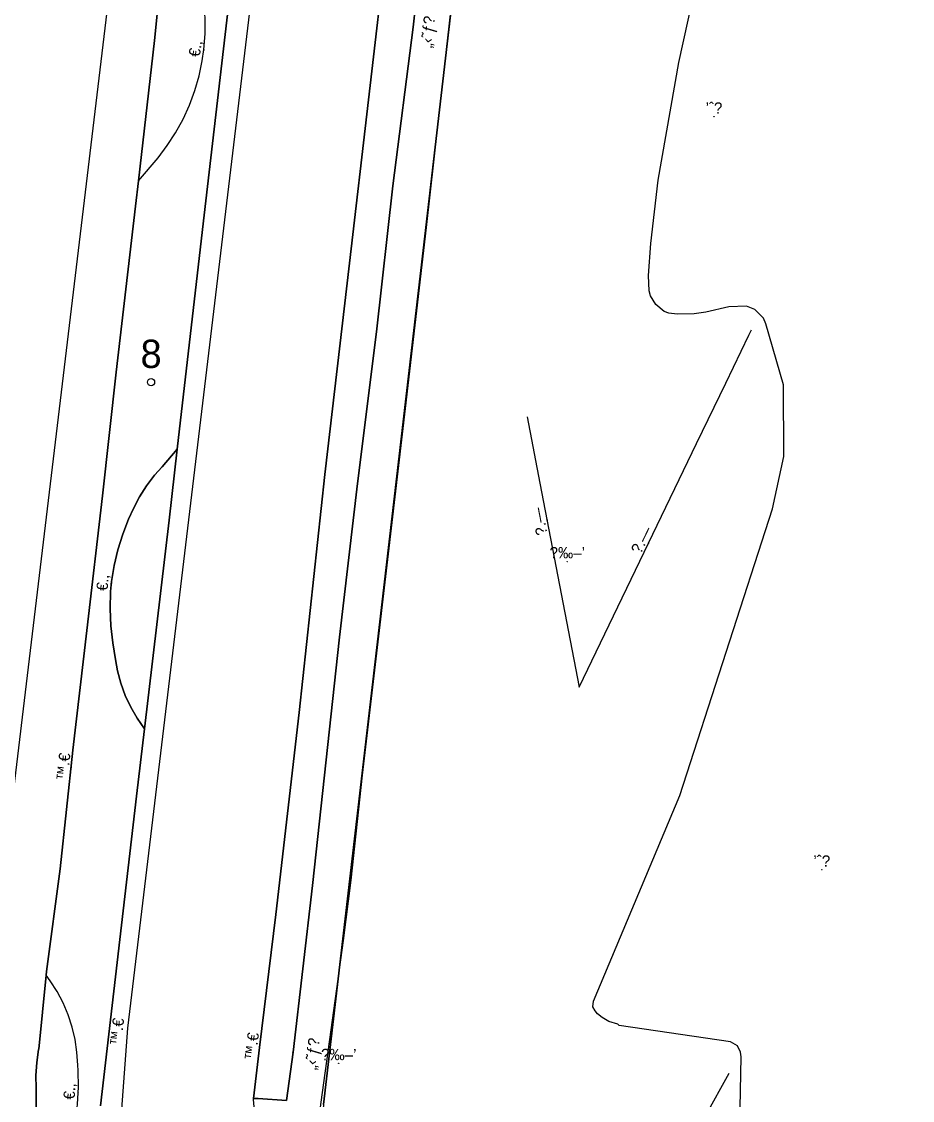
# Model space of a CAD drawing. Header units: metres. Extents: x 218299 to 220222, y 572714 to 574340.
# Drawn here: x 218686.5 to 218749.3, y 573265.2 to 573341.3 of the extents above; entities that cross this region are included whole.
import ezdxf
from ezdxf.enums import TextEntityAlignment as Align

# ---------------------------------------------------------------- set-up
doc = ezdxf.new("R2010")
doc.units = ezdxf.units.M
doc.header["$MEASUREMENT"] = 0
for name, color, linetype in [('1601', 44, 'LANDBORDER'), ('1602', 44, 'Continuous'), ('1603', 44, 'Continuous'), ('A_POINTS', 2, 'Continuous'), ('M2401', 7, 'Continuous'), ('M2404', 7, 'Continuous'), ('M2408', 253, 'Continuous'), ('M2420', 253, 'Continuous'), ('M2602', 253, 'Continuous'), ('M2605', 253, 'Continuous'), ('M2802', 253, 'Continuous'), ('M2804', 253, 'Continuous'), ('M2805', 253, 'Continuous'), ('M2809', 253, 'Continuous')]:
    doc.layers.add(name, color=color, linetype=linetype)
doc.styles.add('HEBTXT', font='HEBTXT')
doc.styles.add('MAVAT_HEBTXT', font='HEBTXT')
doc.linetypes.add('LANDBORDER', pattern='A,6.25,[208,elecad.shx,S=0.02,R=0,X=-0.6,Y=0],12.5,[208,elecad.shx,S=0.02,R=180,X=0.6,Y=0],6.25', length=25)

# ---------------------------------------------------------------- blocks, each defined once
blk = doc.blocks.new('1603')
at = {"layer": 'A_POINTS'}
blk.add_circle((0, 0), 0.25, dxfattribs=at)
at = {"color": 0, "style": 'HEBTXT'}
blk.add_attdef('PARCEL_NUM', text='', height=2, dxfattribs=at).set_placement((0, 1), align=Align.CENTER)
at = {"color": 0, "style": 'HEBTXT', "flags": 1}
blk.add_attdef('LOT_NUM', text='', height=2, dxfattribs=at).set_placement((0, -2.5), align=Align.CENTER)
blk = doc.blocks.new('M2404')
blk.add_circle((0, 0), 0.025)
at = {"style": 'MAVAT_HEBTXT'}
blk.add_attdef('NAME', text='', height=0.8, dxfattribs=at).set_placement((0, 1.59), align=Align.MIDDLE)
blk = doc.blocks.new('M2408')
blk.add_circle((0, 0), 0.025)
at = {"style": 'MAVAT_HEBTXT'}
blk.add_attdef('NAME', text='', height=0.8, dxfattribs=at).set_placement((0, 1.59), align=Align.MIDDLE)
blk = doc.blocks.new('M2804')
blk.add_circle((0, 0), 0.025)
at = {"style": 'MAVAT_HEBTXT'}
blk.add_attdef('NAME', text='', height=0.8, dxfattribs=at).set_placement((0, 1.59), align=Align.MIDDLE)
blk = doc.blocks.new('M2805')
blk.add_circle((0, 0), 0.025)
at = {"style": 'MAVAT_HEBTXT'}
blk.add_attdef('NAME', text='', height=0.8, dxfattribs=at).set_placement((0, 1.59), align=Align.MIDDLE)
blk = doc.blocks.new('M2602')
blk.add_circle((0, 0), 0.025)
at = {"style": 'MAVAT_HEBTXT'}
blk.add_attdef('NAME', text='', height=0.8, dxfattribs=at).set_placement((0, 1.59), align=Align.MIDDLE)
blk = doc.blocks.new('M2605')
blk.add_circle((0, 0), 0.025)
at = {"style": 'MAVAT_HEBTXT'}
blk.add_attdef('NAME', text='', height=0.8, dxfattribs=at).set_placement((0, 1.59), align=Align.MIDDLE)
blk = doc.blocks.new('111')
at = {"layer": 'M2401'}
for points in [[(218701.559, 573346.498, 566.107), (218699.246, 573326.657, 565.027), (218697.467, 573311.16, 564.483), (218696.893, 573306.161, 564.307), (218695.158, 573291.428, 563.536), (218694.598, 573286.674, 563.287), (218692.062, 573264.84, 562.207)], [(218687.557, 573262.851, 562.177), (218687.531, 573266.076, 562.297), (218687.507, 573266.989, 562.373), (218687.562, 573267.902, 562.433), (218687.694, 573268.808, 562.476), (218687.7, 573268.84, 562.477), (218688.232, 573274.051, 562.649), (218688.258, 573274.312, 562.657), (218689.214, 573281.551, 562.987), (218690.118, 573289.923, 563.317), (218691.101, 573298.37, 563.707), (218692.197, 573307.867, 564.307), (218693.167, 573316.595, 564.607), (218694.529, 573328.29, 565.162), (218694.734, 573330.097, 565.259), (218695.861, 573339.984, 565.791), (218696.069, 573341.837, 565.897)], [(218712.308, 573347.35, 566.013), (218709.635, 573324.273, 564.843), (218707.891, 573309.364, 564.213), (218706.069, 573292.581, 563.313), (218704.427, 573278.335, 562.683), (218703.275, 573268.966, 562.233), (218702.842, 573265.369, 562.085), (218702.837, 573265.321, 562.083), (218702.839, 573265.295, 562.082), (218703.192, 573261.504, 561.903)]]:
    blk.add_polyline3d(points, dxfattribs=at)
at = {"layer": 'M2404'}
for points in [[(218696.069, 573341.837, 565.897), (218695.861, 573339.984, 565.791), (218694.734, 573330.097, 565.259), (218694.529, 573328.29, 565.162), (218693.167, 573316.595, 564.607), (218692.197, 573307.867, 564.307), (218691.101, 573298.37, 563.707), (218690.118, 573289.923, 563.317), (218689.214, 573281.551, 562.987), (218688.258, 573274.312, 562.657), (218688.232, 573274.051, 562.649), (218687.7, 573268.84, 562.477), (218687.694, 573268.808, 562.476), (218687.562, 573267.902, 562.433), (218687.507, 573266.989, 562.373), (218687.531, 573266.076, 562.297), (218687.557, 573262.851, 562.177)], [(218692.062, 573264.84, 562.207), (218694.598, 573286.674, 563.287), (218695.158, 573291.428, 563.536), (218696.893, 573306.161, 564.307), (218697.467, 573311.16, 564.483), (218699.246, 573326.657, 565.027), (218701.559, 573346.498, 566.107)], [(218712.308, 573347.35, 566.013), (218709.635, 573324.273, 564.843), (218707.891, 573309.364, 564.213), (218706.069, 573292.581, 563.313), (218704.427, 573278.335, 562.683), (218703.275, 573268.966, 562.233), (218702.842, 573265.369, 562.085), (218702.837, 573265.321, 562.083), (218702.839, 573265.295, 562.082), (218703.192, 573261.504, 561.903)]]:
    blk.add_polyline3d(points, dxfattribs=at)
at = {"layer": 'M2408'}
for points in [[(218702.842, 573265.369, 562.085), (218703.174, 573265.349, 562.098), (218705.171, 573265.225, 562.173), (218705.643, 573268.621, 562.263), (218707.007, 573280.374, 562.803), (218708.91, 573297.905, 563.703), (218710.18, 573308.731, 564.243), (218711.52, 573319.439, 564.723), (218712.676, 573329.734, 565.203), (218714.108, 573340.925, 565.803), (218715.094, 573349.972, 566.223)], [(218707.178, 573261.831, 562.113), (218707.721, 573265.792, 562.234), (218708.817, 573273.786, 562.479), (218709.191, 573276.509, 562.563), (218709.752, 573280.766, 562.803), (218710.536, 573288.158, 563.403), (218712.387, 573303.785, 564.063), (218713.581, 573314.021, 564.483), (218715.049, 573326.802, 565.233), (218716.354, 573338.308, 565.833), (218717.501, 573348.446, 566.133)]]:
    blk.add_polyline3d(points, dxfattribs=at)
at = {"layer": 'M2420'}
for points in [[(218684.022, 573271.292), (218703.347, 573432.192), (218708.27, 573463.023), (218715.957, 573506.13), (218731.794, 573548.741), (218741.966, 573570.536), (218746.254, 573582.32), (218765.325, 573615.076), (218793.282, 573652.375), (218809.428, 573668.983), (218821.055, 573683.836), (218849.57, 573708.714), (218877.611, 573729.338), (218923.532, 573757.677)], [(218684.753, 573182.319), (218688.035, 573206.444), (218689.213, 573213.503), (218689.753, 573216.48), (218690.892, 573227.252), (218692.577, 573251.262), (218693.978, 573270.328), (218713.253, 573430.807), (218718.13, 573461.357), (218725.643, 573503.49), (218741.026, 573544.878), (218751.214, 573566.704), (218755.346, 573578.06), (218773.675, 573609.543), (218800.899, 573645.865), (218816.972, 573662.397), (218828.345, 573676.924), (218855.83, 573700.905), (218883.209, 573721.042), (218928.648, 573749.083)]]:
    blk.add_lwpolyline(points, dxfattribs=at)
at = {"layer": 'M2420', "linetype": 'Continuous', "lineweight": -3}
for points in [[(218684.022, 573271.292), (218703.347, 573432.192), (218708.27, 573463.023), (218715.957, 573506.13), (218731.794, 573548.741), (218741.966, 573570.536), (218746.254, 573582.32), (218765.325, 573615.076), (218793.282, 573652.375), (218809.428, 573668.983), (218821.055, 573683.836), (218849.57, 573708.714), (218877.611, 573729.338), (218923.532, 573757.677)], [(218684.753, 573182.319), (218688.035, 573206.444), (218689.213, 573213.503), (218689.753, 573216.48), (218690.892, 573227.252), (218692.577, 573251.262), (218693.978, 573270.328), (218713.253, 573430.807), (218718.13, 573461.357), (218725.643, 573503.49), (218741.026, 573544.878), (218751.214, 573566.704), (218755.346, 573578.06), (218773.675, 573609.543), (218800.899, 573645.865), (218816.972, 573662.397), (218828.345, 573676.924), (218855.83, 573700.905), (218883.209, 573721.042), (218928.648, 573749.083)]]:
    blk.add_lwpolyline(points, dxfattribs=at)
at = {"layer": 'M2602'}
for points in [[(218694.734, 573330.097, 565.259), (218696.117, 573331.702, 565.529), (218696.772, 573332.569, 565.609), (218697.362, 573333.481, 565.681), (218697.884, 573334.435, 565.744), (218698.336, 573335.425, 565.798), (218698.713, 573336.446, 565.843), (218699.016, 573337.492, 565.879), (218699.242, 573338.557, 565.906), (218699.357, 573339.348, 565.919), (218699.438, 573340.458, 565.974), (218699.439, 573341.571, 566.029), (218699.36, 573342.682, 566.084), (218699.201, 573343.783, 566.14), (218698.964, 573344.871, 566.195), (218698.649, 573345.939, 566.25), (218698.449, 573346.499, 566.279), (218698.181, 573347.218, 566.318), (218697.848, 573347.91, 566.32), (218697.453, 573348.567, 566.283), (218697, 573349.183, 566.21), (218696.911, 573349.292, 566.192)], [(218695.158, 573291.428, 563.536), (218694.64, 573292.174, 563.622), (218694.19, 573292.963, 563.698), (218693.809, 573293.789, 563.765), (218693.502, 573294.645, 563.821), (218693.27, 573295.526, 563.866), (218693.129, 573296.321, 563.896), (218692.925, 573297.505, 563.988), (218692.798, 573298.701, 564.061), (218692.748, 573299.904, 564.116), (218692.777, 573301.108, 564.153), (218692.831, 573301.832, 564.166), (218693.02, 573302.958, 564.228), (218693.286, 573304.069, 564.271), (218693.626, 573305.16, 564.293), (218694.039, 573306.226, 564.296), (218694.382, 573306.977, 564.286), (218694.809, 573307.799, 564.318), (218695.304, 573308.58, 564.36), (218695.863, 573309.316, 564.413), (218696.404, 573309.919, 564.466), (218697.467, 573311.16, 564.483)], [(218687.727, 573257.813, 561.905), (218688.342, 573258.314, 561.965), (218688.744, 573258.852, 562.017), (218689.079, 573259.434, 562.062), (218689.343, 573260.053, 562.099), (218689.442, 573260.358, 562.115), (218689.809, 573261.482, 562.187), (218690.1, 573262.628, 562.254), (218690.312, 573263.792, 562.316), (218690.446, 573264.968, 562.371), (218690.501, 573266.15, 562.42), (218690.475, 573267.334, 562.462), (218690.45, 573267.718, 562.475), (218690.399, 573268.62, 562.559), (218690.27, 573269.516, 562.625), (218690.065, 573270.399, 562.673), (218689.785, 573271.261, 562.701), (218689.432, 573272.097, 562.711), (218689.008, 573272.9, 562.701), (218688.518, 573273.663, 562.672), (218688.232, 573274.051, 562.649)]]:
    blk.add_polyline3d(points, dxfattribs=at)
at = {"layer": 'M2605'}
for points in [[(218737.799, 573319.201, 564.898), (218737.982, 573319.581, 564.903)], [(218736.169, 573315.825, 564.849), (218737.799, 573319.201, 564.898)], [(218734.113, 573311.564, 564.788), (218736.169, 573315.825, 564.849)], [(218722.158, 573313.44, 564.783), (218723.056, 573308.757, 564.724)], [(218727.319, 573297.488, 564.587), (218734.113, 573311.564, 564.788)], [(218723.056, 573308.757, 564.724), (218724.811, 573299.608, 564.609)], [(218724.811, 573299.608, 564.609), (218725.815, 573294.372, 564.543), (218727.319, 573297.488, 564.587)], [(218736.393, 573267.127, 562.455), (218734.721, 573264.112, 562.492)]]:
    blk.add_polyline3d(points, dxfattribs=at)
at = {"layer": 'M2802'}
blk.add_polyline3d([(218715.094, 573349.972, 566.223), (218714.108, 573340.925, 565.803), (218712.676, 573329.734, 565.203), (218711.52, 573319.439, 564.723), (218710.18, 573308.731, 564.243), (218708.91, 573297.905, 563.703), (218707.007, 573280.374, 562.803), (218705.643, 573268.621, 562.263), (218705.171, 573265.225, 562.173), (218703.174, 573265.349, 562.098), (218702.842, 573265.369, 562.085), (218703.275, 573268.966, 562.233), (218704.427, 573278.335, 562.683), (218706.069, 573292.581, 563.313), (218707.891, 573309.364, 564.213), (218709.635, 573324.273, 564.843), (218712.308, 573347.35, 566.013)], dxfattribs=at)
at = {"layer": 'M2805'}
blk.add_polyline3d([(218737.073, 573258.716, 561.418), (218737.255, 573268.29, 562.018), (218737.205, 573268.619, 562.018), (218736.986, 573269.071, 562.018), (218736.491, 573269.366, 562.018), (218728.639, 573270.509, 562.318), (218728.56, 573270.599, 562.318), (218727.93, 573270.798, 562.318), (218727.457, 573271.078, 562.318), (218727.127, 573271.334, 562.318), (218726.945, 573271.548, 562.318), (218726.801, 573271.815, 562.318), (218726.831, 573272.232, 562.318), (218732.937, 573286.722, 563.068), (218739.47, 573306.951, 563.968), (218740.264, 573310.639, 563.968), (218740.229, 573315.708, 564.568), (218738.995, 573320.01, 564.928), (218738.823, 573320.392, 564.959), (218738.208, 573321.007, 565.013), (218737.619, 573321.236, 565.048), (218736.393, 573321.194, 565.053), (218734.754, 573320.814, 564.988), (218733.932, 573320.706, 564.988), (218732.748, 573320.687, 565.081), (218732.157, 573320.758, 565.108), (218731.814, 573320.879, 565.108), (218731.233, 573321.363, 565.108), (218730.852, 573321.979, 565.108), (218730.763, 573322.317, 565.108), (218730.712, 573323.41, 565.108), (218730.89, 573325.656, 565.203), (218731.399, 573330.141, 565.588), (218732.852, 573338.422, 566.068), (218734.568, 573346.231, 566.548)], dxfattribs=at)
at = {"layer": 'M2809'}
for points in [[(218701.559, 573346.498, 566.107), (218699.246, 573326.657, 565.027), (218697.467, 573311.16, 564.483), (218696.404, 573309.919, 564.466), (218695.863, 573309.316, 564.413), (218695.304, 573308.58, 564.36), (218694.809, 573307.799, 564.318), (218694.382, 573306.977, 564.286), (218694.039, 573306.226, 564.296), (218693.626, 573305.16, 564.293), (218693.286, 573304.069, 564.271), (218693.02, 573302.958, 564.228), (218692.831, 573301.832, 564.166), (218692.777, 573301.108, 564.153), (218692.748, 573299.904, 564.116), (218692.798, 573298.701, 564.061), (218692.925, 573297.505, 563.988), (218693.129, 573296.321, 563.896), (218693.27, 573295.526, 563.866), (218693.502, 573294.645, 563.821), (218693.809, 573293.789, 563.765), (218694.19, 573292.963, 563.698), (218694.64, 573292.174, 563.622), (218695.158, 573291.428, 563.536), (218694.598, 573286.674, 563.287), (218692.062, 573264.84, 562.207)], [(218690.446, 573264.968, 562.371), (218690.501, 573266.15, 562.42), (218690.475, 573267.334, 562.462), (218690.45, 573267.718, 562.475), (218690.399, 573268.62, 562.559), (218690.27, 573269.516, 562.625), (218690.065, 573270.399, 562.673), (218689.785, 573271.261, 562.701), (218689.432, 573272.097, 562.711), (218689.008, 573272.9, 562.701), (218688.518, 573273.663, 562.672), (218688.232, 573274.051, 562.649), (218688.258, 573274.312, 562.657), (218689.214, 573281.551, 562.987), (218690.118, 573289.923, 563.317), (218691.101, 573298.37, 563.707), (218692.197, 573307.867, 564.307), (218693.167, 573316.595, 564.607), (218694.529, 573328.29, 565.162), (218694.734, 573330.097, 565.259), (218696.117, 573331.702, 565.529), (218696.772, 573332.569, 565.609), (218697.362, 573333.481, 565.681), (218697.884, 573334.435, 565.744), (218698.336, 573335.425, 565.798), (218698.713, 573336.446, 565.843), (218699.016, 573337.492, 565.879), (218699.242, 573338.557, 565.906), (218699.357, 573339.348, 565.919), (218699.438, 573340.458, 565.974), (218699.439, 573341.571, 566.029)]]:
    blk.add_polyline3d(points, dxfattribs=at)
at = {"layer": 'M2404'}
ref = blk.add_blockref('M2404', (218689.985, 573288.69), dxfattribs=dict(at, xscale=0.5, yscale=0.5, zscale=0.5))
ref.add_attrib('NAME', '™.€', dxfattribs={"layer": '0', "height": 0.8, "rotation": 83.83779, "style": 'MAVAT_HEBTXT'}).set_placement((218689.438, 573288.749), align=Align.MIDDLE)
ref = blk.add_blockref('M2404', (218692.674, 573270.114), dxfattribs=dict(at, xscale=0.5, yscale=0.5, zscale=0.5))
ref.add_attrib('NAME', '™.€', dxfattribs={"layer": '0', "height": 0.8, "rotation": 83.52298, "style": 'MAVAT_HEBTXT'}).set_placement((218693.221, 573270.052), align=Align.MIDDLE)
ref = blk.add_blockref('M2404', (218703.275, 573268.966), dxfattribs=dict(at, xscale=0.5, yscale=0.5, zscale=0.5))
ref.add_attrib('NAME', '™.€', dxfattribs={"layer": '0', "height": 0.8, "rotation": 83.14517, "style": 'MAVAT_HEBTXT'}).set_placement((218702.729, 573269.032), align=Align.MIDDLE)
at = {"layer": 'M2408'}
ref = blk.add_blockref('M2408', (218714.108, 573340.925), dxfattribs=dict(at, xscale=0.5, yscale=0.5, zscale=0.5))
ref.add_attrib('NAME', '„‹˜ƒ\x8e', dxfattribs={"layer": '0', "height": 0.8, "rotation": 83.78229, "style": 'MAVAT_HEBTXT'}).set_placement((218715.261, 573340.58), align=Align.MIDDLE)
ref = blk.add_blockref('M2408', (218705.643, 573268.621), dxfattribs=dict(at, xscale=0.5, yscale=0.5, zscale=0.5))
ref.add_attrib('NAME', '„‹˜ƒ\x8e', dxfattribs={"layer": '0', "height": 0.8, "rotation": 83.37913, "style": 'MAVAT_HEBTXT'}).set_placement((218707.11, 573268.497), align=Align.MIDDLE)
at = {"layer": 'M2602'}
ref = blk.add_blockref('M2602', (218699.353, 573339.316), dxfattribs=dict(at, xscale=0.5, yscale=0.5, zscale=0.5))
ref.add_attrib('NAME', '€.‚', dxfattribs={"layer": '0', "height": 0.8, "rotation": 81.66631, "style": 'MAVAT_HEBTXT'}).set_placement((218698.809, 573339.396), align=Align.MIDDLE)
ref = blk.add_blockref('M2602', (218692.82, 573301.687), dxfattribs=dict(at, xscale=0.5, yscale=0.5, zscale=0.5))
ref.add_attrib('NAME', '€.‚', dxfattribs={"layer": '0', "height": 0.8, "rotation": 85.68382, "style": 'MAVAT_HEBTXT'}).set_placement((218692.272, 573301.729), align=Align.MIDDLE)
ref = blk.add_blockref('M2602', (218690.485, 573265.823), dxfattribs=dict(at, xscale=0.5, yscale=0.5, zscale=0.5))
ref.add_attrib('NAME', '€.‚', dxfattribs={"layer": '0', "height": 0.8, "rotation": 87.37102, "style": 'MAVAT_HEBTXT'}).set_placement((218689.936, 573265.848), align=Align.MIDDLE)
at = {"layer": 'M2605'}
ref = blk.add_blockref('M2605', (218723.555, 573306.155), dxfattribs=dict(at, xscale=0.5, yscale=0.5, zscale=0.5))
ref.add_attrib('NAME', '\x9a.—', dxfattribs={"layer": '0', "height": 0.8, "rotation": 100.85954, "style": 'MAVAT_HEBTXT'}).set_placement((218723.015, 573306.051), align=Align.MIDDLE)
ref = blk.add_blockref('M2605', (218730.716, 573304.526), dxfattribs=dict(at, xscale=0.5, yscale=0.5, zscale=0.5))
ref.add_attrib('NAME', '\x9a.—', dxfattribs={"layer": '0', "height": 0.8, "rotation": 64.23685, "style": 'MAVAT_HEBTXT'}).set_placement((218730.221, 573304.765), align=Align.MIDDLE)
at = {"layer": 'M2804'}
ref = blk.add_blockref('M2804', (218724.989, 573303.234, 566.823), dxfattribs=dict(at, xscale=0.5, yscale=0.5, zscale=0.5))
ref.add_attrib('NAME', '\x8d‰–’', dxfattribs={"layer": '0', "height": 0.8, "style": 'MAVAT_HEBTXT'}).set_placement((218724.989, 573303.859, 566.823), align=Align.MIDDLE)
ref = blk.add_blockref('M2804', (218708.869, 573267.838, 566.43), dxfattribs=dict(at, xscale=0.5, yscale=0.5, zscale=0.5))
ref.add_attrib('NAME', '\x8d‰–’', dxfattribs={"layer": '0', "height": 0.8, "style": 'MAVAT_HEBTXT'}).set_placement((218708.869, 573268.463, 566.43), align=Align.MIDDLE)
at = {"layer": 'M2805'}
ref = blk.add_blockref('M2805', (218735.335, 573334.617, 565.986), dxfattribs=dict(at, xscale=0.5, yscale=0.5, zscale=0.5))
ref.add_attrib('NAME', '’ˆ\x8e', dxfattribs={"layer": '0', "height": 0.8, "style": 'MAVAT_HEBTXT'}).set_placement((218735.335, 573335.242, 565.986), align=Align.MIDDLE)
ref = blk.add_blockref('M2805', (218742.943, 573281.503, 562.905), dxfattribs=dict(at, xscale=0.5, yscale=0.5, zscale=0.5))
ref.add_attrib('NAME', '’ˆ\x8e', dxfattribs={"layer": '0', "height": 0.8, "style": 'MAVAT_HEBTXT'}).set_placement((218742.943, 573282.128, 562.905), align=Align.MIDDLE)

msp = doc.modelspace()

# ---------------------------------------------------------------- linework, layer by layer
at = {"layer": '1601'}
for points in [[(218707.788, 573264.926), (218714.81, 573325.17), (218721.29, 573380.88), (218722.5621, 573391.7711), (218728.41, 573441.84), (218730.8105, 573458.7831), (218731.0207, 573460.12), (218731.2383, 573461.4589), (218731.4627, 573462.7967), (218731.694, 573464.1333), (218731.9322, 573465.4687), (218732.1771, 573466.8029), (218732.4289, 573468.1358), (218732.6875, 573469.4674), (218732.9529, 573470.7977), (218733.2251, 573472.1265), (218733.5042, 573473.454), (218733.79, 573474.78), (218734.0617, 573476.0872), (218734.34, 573477.393), (218734.6248, 573478.6974), (218734.9163, 573480.0003), (218735.2143, 573481.3017), (218735.5189, 573482.6017)], [(218676.5906, 573402.7348), (218687.2996, 573400.181), (218722.5621, 573391.7711), (218721.29, 573380.88), (218714.81, 573325.17), (218707.788, 573264.926), (218706.76, 573250.98), (218704.83, 573233.35), (218687.0648, 573235.7064), (218669.1333, 573238.0849)]]:
    msp.add_lwpolyline(points, dxfattribs=at)
at = {"layer": '1602'}
msp.add_lwpolyline([(218707.788, 573264.926), (218714.81, 573325.17), (218721.29, 573380.88), (218722.5621, 573391.7711), (218728.41, 573441.84), (218730.8105, 573458.7831), (218731.0207, 573460.12), (218731.2383, 573461.4589), (218731.4627, 573462.7967), (218731.694, 573464.1333), (218731.9322, 573465.4687), (218732.1771, 573466.8029), (218732.4289, 573468.1358), (218732.6875, 573469.4674), (218732.9529, 573470.7977), (218733.2251, 573472.1265), (218733.5042, 573473.454), (218733.79, 573474.78), (218734.0617, 573476.0872), (218734.34, 573477.393), (218734.6248, 573478.6974), (218734.9163, 573480.0003), (218735.2143, 573481.3017), (218735.5189, 573482.6017)], dxfattribs=at)
msp.add_lwpolyline([(218669.1333, 573238.0849), (218670.9043, 573254.2631), (218671.9416, 573268.3347), (218679.0521, 573329.3379), (218685.5311, 573385.0394), (218687.2996, 573400.181), (218722.5621, 573391.7711), (218721.29, 573380.88), (218714.81, 573325.17), (218707.788, 573264.926), (218706.76, 573250.98), (218704.83, 573233.35), (218687.0648, 573235.7064)], close=True, dxfattribs=at)

# ---------------------------------------------------------------- block references
msp.add_blockref('111', (0, 0))
at = {"layer": '1603'}
msp.add_blockref('1603', (218695.629, 573315.8849), dxfattribs=at).add_auto_attribs({'PARCEL_NUM': '8'})

doc.saveas('drawing.dxf')
